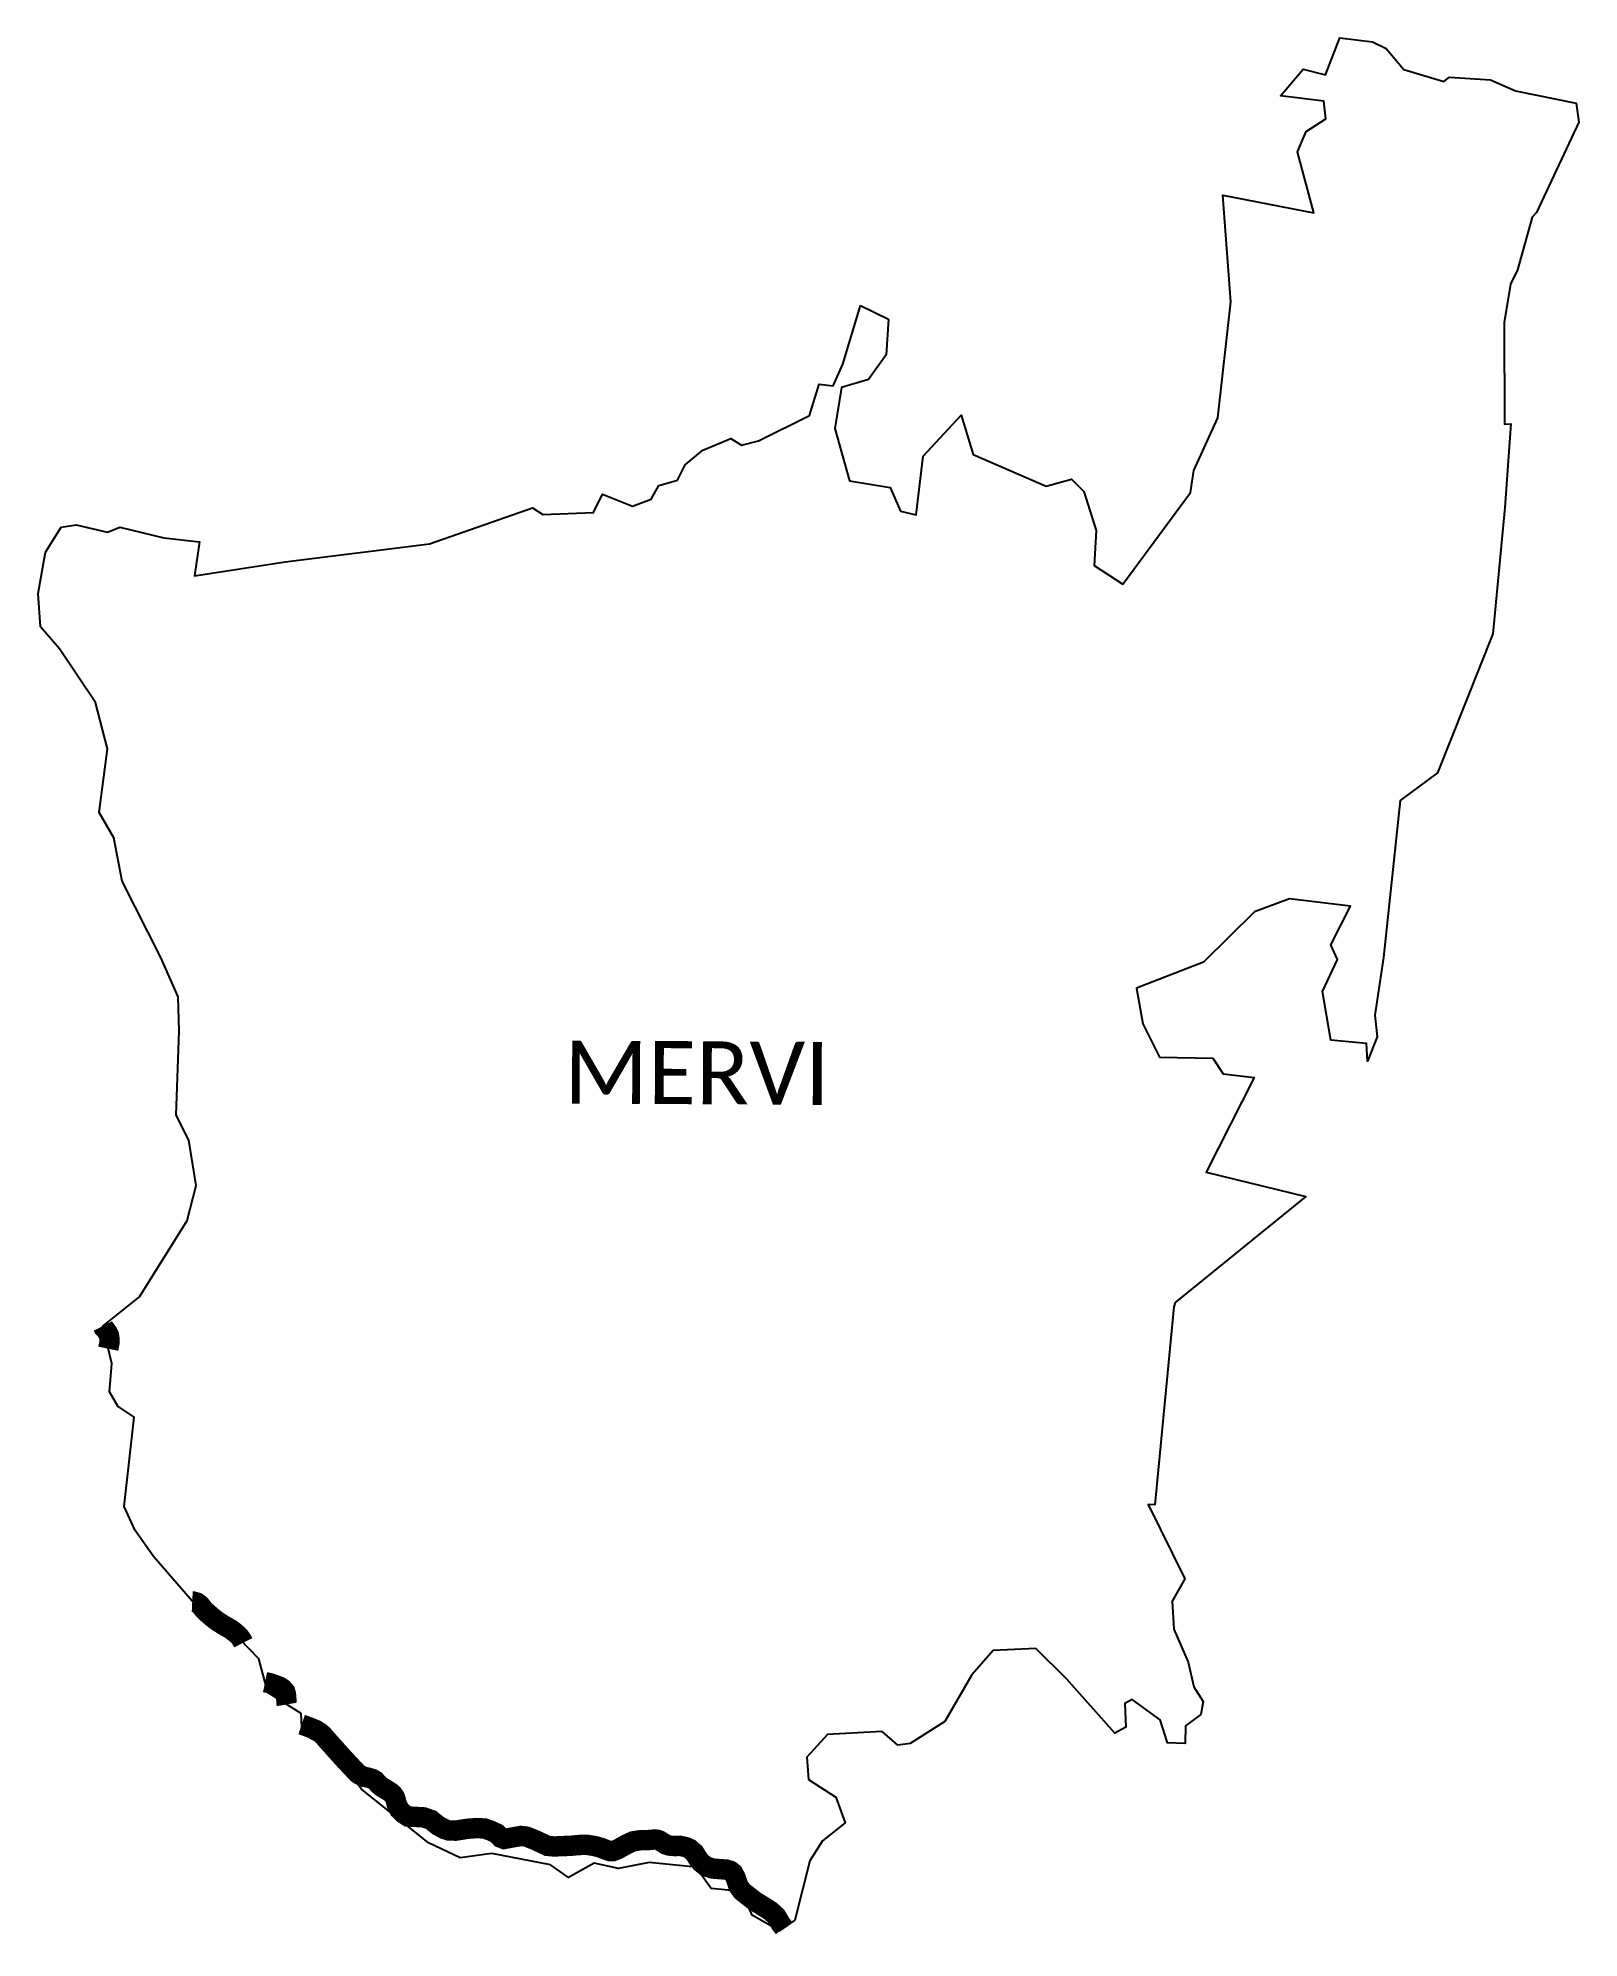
# Model space of a CAD drawing. Header units: metres. Extents: x 318228 to 322004, y 1858983 to 1863637.
import ezdxf

# ---------------------------------------------------------------- set-up
doc = ezdxf.new("R2010")
doc.units = ezdxf.units.M
for name, color, linetype in [('NATURALLY PROTECTED', 3, 'Continuous'), ('village', 3, 'Continuous'), ('VILLAGE NAME', 250, 'Continuous')]:
    doc.layers.add(name, color=color, linetype=linetype)
doc.styles.get("Standard").update_dxf_attribs({"font": 'simplex.shx'})

msp = doc.modelspace()

# ---------------------------------------------------------------- linework, layer by layer
at = {"layer": 'NATURALLY PROTECTED', "flags": 128}
for points in [[(318386.6, 1860481.9, 50, 50, 0), (318388.4, 1860478.4, 50, 50, 0), (318392.7, 1860473.9, 50, 50, 0), (318395.6, 1860470.1, 50, 50, 0), (318399.5, 1860464, 50, 50, 0), (318401.9, 1860458.7, 50, 50, 0), (318403.1, 1860450.3, 50, 50, 0), (318403.1, 1860440.9, 50, 50, 0), (318400.1, 1860426.3, 50, 50, 0)], [(318605.9, 1859807.1, 50, 50, 0), (318608, 1859807, 50, 50, 0), (318617.3, 1859804.4, 50, 50, 0), (318624.8, 1859798.9, 50, 50, 0), (318635.1, 1859786.2, 50, 50, 0), (318641.8, 1859779.8, 50, 50, 0), (318654.6, 1859768.6, 50, 50, 0), (318667.5, 1859758.7, 50, 50, 0), (318681.4, 1859749.8, 50, 50, 0), (318700.5, 1859738.7, 50, 50, 0), (318708.4, 1859732.9, 50, 50, 0), (318717.1, 1859725.6, 50, 50, 0), (318721.6, 1859721.1, 50, 50, 0), (318729, 1859710.2, 50, 50, 0), (318731.1, 1859706.1, 50, 50, 0)], [(318784.3, 1859609.3, 50, 50, 0), (318795.1, 1859607.1, 50, 50, 0), (318809.2, 1859602.4, 50, 50, 0), (318820.4, 1859598.1, 50, 50, 0), (318827.1, 1859593.7, 50, 50, 0), (318833.4, 1859586.6, 50, 50, 0), (318835.4, 1859579.8, 50, 50, 0), (318836.1, 1859573.4, 50, 50, 0), (318837, 1859557.7, 50, 50, 0), (318837.5, 1859554.8, 50, 50, 0)], [(318873.9, 1859505.6, 50, 50, 0), (318874.8, 1859505.3, 50, 50, 0), (318892.9, 1859498.8, 50, 50, 0), (318909.6, 1859491.8, 50, 50, 0), (318918.6, 1859486.1, 50, 50, 0), (318925.8, 1859479.7, 50, 50, 0), (318936.1, 1859467.8, 50, 50, 0), (318974.9, 1859424.5, 50, 50, 0), (319000.2, 1859397.4, 50, 50, 0), (319010.2, 1859386.7, 50, 50, 0), (319015.8, 1859382.6, 50, 50, 0), (319023.7, 1859378.6, 50, 50, 0), (319028.2, 1859377.1, 50, 50, 0), (319033.4, 1859376.2, 50, 50, 0), (319037.1, 1859375.4, 50, 50, 0), (319048.5, 1859371.8, 50, 50, 0), (319054.4, 1859368.1, 50, 50, 0), (319063.2, 1859358.6, 50, 50, 0), (319069.5, 1859353.1, 50, 50, 0), (319076.4, 1859349.1, 50, 50, 0), (319092, 1859339.4, 50, 50, 0), (319097.4, 1859334.6, 50, 50, 0), (319102.2, 1859327.7, 50, 50, 0), (319105.3, 1859317.9, 50, 50, 0), (319107.1, 1859309.6, 50, 50, 0), (319113.6, 1859297, 50, 50, 0), (319123.3, 1859287.5, 50, 50, 0), (319134.7, 1859280.3, 50, 50, 0), (319149.2, 1859279.5, 50, 50, 0), (319173.2, 1859278.2, 50, 50, 0), (319191.1, 1859271.8, 50, 50, 0), (319208.4, 1859257.9, 50, 50, 0), (319223.8, 1859249.5, 50, 50, 0), (319234.6, 1859246, 50, 50, 0), (319251.5, 1859245.6, 50, 50, 0), (319280, 1859250.2, 50, 50, 0), (319302.3, 1859251.8, 50, 50, 0), (319322, 1859251, 50, 50, 0), (319338.1, 1859245.2, 50, 50, 0), (319352.8, 1859238.3, 50, 50, 0), (319362, 1859228.3, 50, 50, 0), (319366.5, 1859226.6, 50, 50, 0), (319370.1, 1859225.2, 50, 50, 0), (319384.7, 1859227.9, 50, 50, 0), (319410.9, 1859232.6, 50, 50, 0), (319425.1, 1859231, 50, 50, 0), (319445, 1859223, 50, 50, 0), (319476.5, 1859208.3, 50, 50, 0), (319493.5, 1859206.8, 50, 50, 0), (319511.8, 1859207.8, 50, 50, 0), (319531.3, 1859208.3, 50, 50, 0), (319551.3, 1859210.3, 50, 50, 0), (319572.7, 1859211, 50, 50, 0), (319593.5, 1859207.6, 50, 50, 0), (319606.4, 1859203.9, 50, 50, 0), (319621.5, 1859198.1, 50, 50, 0), (319629.1, 1859195.4, 50, 50, 0), (319636.6, 1859195.4, 50, 50, 0), (319648.1, 1859199.8, 50, 50, 0), (319670, 1859212, 50, 50, 0), (319686.4, 1859219.5, 50, 50, 0), (319703, 1859222, 50, 50, 0), (319723, 1859222.5, 50, 50, 0), (319733, 1859223.4, 50, 50, 0), (319739.1, 1859223.9, 50, 50, 0), (319745.8, 1859223.3, 50, 50, 0), (319751.1, 1859221.3, 50, 50, 0), (319760.8, 1859215.3, 50, 50, 0), (319766.7, 1859211.6, 50, 50, 0), (319775.4, 1859208.9, 50, 50, 0), (319788, 1859207.9, 50, 50, 0), (319801.2, 1859208.3, 50, 50, 0), (319815.3, 1859205.3, 50, 50, 0), (319824.7, 1859201.2, 50, 50, 0), (319836.1, 1859191.5, 50, 50, 0), (319844.1, 1859178.6, 50, 50, 0), (319852.2, 1859167.9, 50, 50, 0), (319864.2, 1859158.2, 50, 50, 0), (319881.3, 1859152.8, 50, 50, 0), (319901.4, 1859151.1, 50, 50, 0), (319914.5, 1859150.2, 50, 50, 0), (319924.2, 1859147.2, 50, 50, 0), (319931, 1859142, 50, 50, 0), (319937.6, 1859129.7, 50, 50, 0), (319943.8, 1859110.4, 50, 50, 0), (319953.3, 1859097.1, 50, 50, 0), (319985.1, 1859072.3, 50, 50, 0), (320003.3, 1859061.2, 50, 50, 0), (320022.6, 1859048.9, 50, 50, 0), (320036.7, 1859036.1, 50, 50, 0), (320048.4, 1859016.3, 50, 50, 0), (320055.4, 1859007.6, 50, 50, 0)]]:
    msp.add_lwpolyline(points, format="xyseb", dxfattribs=at)
at = {"layer": 'village', "color": 4}
for points in [[(320312.2, 1862948.9), (320306.1, 1862861.4), (320263.1, 1862801.1), (320196.5, 1862780.9), (320180.7, 1862681.1), (320216.3, 1862552.8), (320315.7, 1862536), (320341.5, 1862478.3), (320379.9, 1862469), (320396.7, 1862613), (320490, 1862713.5), (320519.7, 1862616.8), (320698, 1862539.8), (320760.2, 1862557), (320790.3, 1862526.8), (320821, 1862431.1), (320815.8, 1862345.5), (320885.8, 1862299.5), (321052, 1862524.1), (321059.8, 1862577.6), (321118.5, 1862706.9), (321150.6, 1862991.4), (321130.8, 1863252.1), (321354.4, 1863209), (321314.4, 1863358.3), (321335.6, 1863408.7), (321383.7, 1863439.5), (321378.7, 1863483), (321272.3, 1863495.8), (321328, 1863561.4), (321382.6, 1863547), (321417.5, 1863637.5), (321497.8, 1863627.8), (321531.5, 1863612.1), (321574.5, 1863559.9), (321672.5, 1863530.8), (321686.3, 1863541.9), (321787, 1863535.3), (321848.3, 1863507.9), (321997, 1863477.5), (322003.7, 1863431.5), (321899.4, 1863210.1), (321889, 1863198.8), (321852.9, 1863069.4), (321835.9, 1863034.2), (321820.5, 1862940.2), (321821.5, 1862691), (321836.5, 1862692.1), (321821.6, 1862487.5), (321792.4, 1862177.4), (321656.9, 1861836.9), (321565.5, 1861769.4), (321524.6, 1861384.5), (321503.3, 1861243.4), (321509.2, 1861190.4), (321485.6, 1861130.7), (321483.3, 1861173.9), (321395.7, 1861182.3), (321375.1, 1861301.2), (321411.9, 1861380), (321395.7, 1861416.2), (321444, 1861510.2), (321294.1, 1861528.2), (321208.6, 1861496.9), (321083.8, 1861373.4), (320919.4, 1861310), (320935.2, 1861221.9), (320975.6, 1861140.5), (321106.2, 1861138.2), (321132, 1861099.5), (321208, 1861091), (321090.6, 1860859.2), (321334.7, 1860799), (321014.4, 1860539.3), (321010.6, 1860529.3), (320964.2, 1860044.2), (320948.2, 1860045), (321038.1, 1859862.4), (321007.2, 1859807.5), (321011.2, 1859739.2), (321046.3, 1859658.4), (321059.9, 1859598), (321082.7, 1859562.1), (321076.8, 1859530.2), (321039.5, 1859502.4), (321038.7, 1859458.9), (320995.5, 1859461), (320977.5, 1859517.2), (320909.1, 1859567.3), (320891.3, 1859557.4), (320893.3, 1859499.5), (320866.6, 1859484.5), (320747.9, 1859617.3), (320672.8, 1859691.6), (320568.7, 1859687.2), (320515.7, 1859627.7), (320449.8, 1859513.1), (320364.8, 1859459.2), (320335, 1859455), (320296.1, 1859488.4), (320162.8, 1859481), (320112, 1859425.7), (320115.5, 1859371.1), (320183.2, 1859327.5), (320205.4, 1859264.5), (320149.9, 1859220.5), (320118.8, 1859171.4), (320082.1, 1859026.1), (320045.1, 1859000.5), (319977.5, 1859038.4), (319952.1, 1859096.3), (319877.2, 1859104.2), (319839.7, 1859156.2), (319725.6, 1859167.2), (319650.4, 1859152.7), (319590.6, 1859165.9), (319527.6, 1859130.9), (319483.9, 1859162.1), (319340.2, 1859189.7), (319262.2, 1859178.7), (319184.4, 1859215.9), (319020.7, 1859347.1), (318943.4, 1859447.1), (318874.9, 1859482.6), (318872.6, 1859532.4), (318790.9, 1859584.4), (318769.3, 1859666.4), (318723.2, 1859714.2), (318637.3, 1859770.8), (318510.7, 1859917), (318466.1, 1859981.3), (318438.8, 1860039.7), (318463.5, 1860258.7), (318423.2, 1860285.2), (318402.8, 1860320.6), (318409, 1860389.7), (318386.6, 1860481.9), (318476.7, 1860553.8), (318593.3, 1860740.4), (318615.2, 1860825.8), (318597.6, 1860937.1), (318566.2, 1860998.8), (318574.1, 1861205.4), (318571.1, 1861288), (318528.6, 1861384.7), (318434.1, 1861571.5), (318413.5, 1861677.6), (318377.6, 1861739.8), (318398.1, 1861895.8), (318368.6, 1862009.9), (318280.5, 1862141.1), (318234.5, 1862194.7), (318228, 1862276.9), (318246, 1862378), (318284.6, 1862439.2), (318321.2, 1862444.9), (318398.4, 1862426.8), (318428.1, 1862439.4), (318536.5, 1862412.7), (318624, 1862402.9), (318611.8, 1862319.8), (318833.7, 1862353.9), (319187.3, 1862398.3), (319439.9, 1862486.8), (319464.6, 1862470), (319588.7, 1862474.9), (319611.1, 1862519.8), (319684.3, 1862490.5), (319730.6, 1862507.3), (319749.4, 1862541.4), (319794.8, 1862554.2), (319813.4, 1862591.6), (319856.6, 1862627.7), (319925.8, 1862656.6), (319951.7, 1862640.2), (319993.5, 1862650.6), (320118.3, 1862712.6), (320141.9, 1862789.7), (320175.9, 1862785.7), (320200, 1862838.6), (320243.2, 1862981.9)], [(320243.2, 1862981.9), (320312.2, 1862948.9)]]:
    msp.add_lwpolyline(points, dxfattribs=at)

# ---------------------------------------------------------------- texts
at = {"layer": 'VILLAGE NAME', "insert": (319517.4, 1861181.5), "char_height": 154.336, "attachment_point": 1, "rotation": 359.6762}
msp.add_mtext_dynamic_manual_height_columns('{\\fCalibri|b0|i0|c0|p34;MERVI}', width=1012.468, gutter_width=771.7, heights=[0], dxfattribs=at)

doc.saveas('drawing.dxf')
